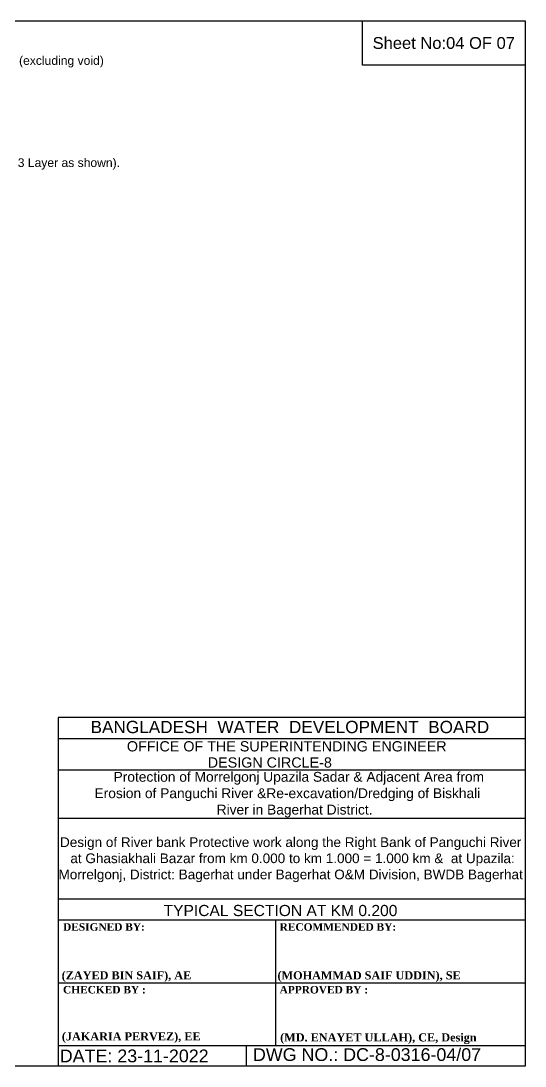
# Model space of a CAD drawing. Header units: inches. Extents: x 64995 to 402236, y -100918 to 204355.
# Drawn here: x 136671 to 140082, y -83759 to -76688 of the extents above; entities that cross this region are included whole.
import ezdxf
from ezdxf.enums import TextEntityAlignment as Align

# ---------------------------------------------------------------- set-up
doc = ezdxf.new("R2010")
doc.units = ezdxf.units.IN
doc.header["$LTSCALE"] = 7
doc.header["$MEASUREMENT"] = 0
doc.layers.add('Cross Section Labels', color=7, linetype='Continuous', lineweight=9)
doc.layers.add('LINE', color=7, linetype='Continuous')
doc.styles.add('Kazi_T_H', font='timesbd.ttf')
doc.styles.get("Standard").update_dxf_attribs({"font": 'arial.ttf'})

msp = doc.modelspace()

# ---------------------------------------------------------------- linework, layer by layer
for points in [[(130081.98872, -76688.12256), (140081.98872, -76688.12256), (140081.98872, -83759.12256), (130081.98872, -83759.12256)], [(138981.98872, -76688.12256), (140081.98872, -76688.12256), (140081.98872, -76988.12256), (138981.98872, -76988.12256)]]:
    msp.add_lwpolyline(points, close=True)
at = {"layer": 'Cross Section Labels'}
for p in [(140081.98872, -81400.31548), (136923.42611, -83759.12256)]:
    msp.add_line(p, (140081.98872, -83759.12256), dxfattribs=at)
at = {"layer": 'LINE', "color": 0, "linetype": 'ByBlock', "lineweight": -3, "ltscale": 0.5}
for p, q in [((140081.98872, -81400.31548), (136923.42611, -81400.31548)), ((136923.42611, -81400.31548), (136923.42611, -83759.12256)), ((140081.98872, -81544.89326), (136923.42611, -81544.89326)), ((140081.98872, -81756.69388), (136923.42611, -81756.69388)), ((140081.98872, -82083.11024), (136923.42611, -82083.11024)), ((140081.98872, -82628.73462), (136923.42611, -82628.73462)), ((140081.98872, -82771.90819), (136923.42611, -82771.90819)), ((138395.85791, -83620.81278), (138395.85791, -82771.90819)), ((136923.42611, -83196.36048), (140081.98872, -83196.36048)), ((136923.42611, -83620.81278), (140081.98872, -83620.81278)), ((138196.43534, -83759.12256), (138196.43534, -83620.81278))]:
    msp.add_line(p, q, dxfattribs=at)

# ---------------------------------------------------------------- texts
at = {"insert": (139531.98872, -76838.12256), "char_height": 80, "attachment_point": 5}
msp.add_mtext('Sheet No:04 OF 07', dxfattribs=at)
at = {"color": 0, "linetype": 'Continuous', "lineweight": -3, "ltscale": 0.5, "char_height": 58.6325814, "attachment_point": 1}
for s, insert, width in [(' Assorted 2 Layers (minimum) C.C Blocks (including block at Key) @ 24.0 m³/m (excluding void) to be Placed / dumped at or below Working LWL as shown. \\P{\\C256;450 x 450 x 450-------- - 60 % by volume^J350 x 350 x 350-------- - 40 % by volume}', (133749.11699, -76926.82666), 3473.7105539), ('200 Kg Sand Filled Geo-bag to be dumped @ 30.0 m³/m ({\\C7;minimum} 3 Layer as shown).', (134190.49266, -77617.76059), 3325.0731678)]:
    msp.add_mtext(s, dxfattribs=dict(at, insert=insert, width=width))
at = {"insert": (138496.18304, -82363.21462), "char_height": 65.45705185, "width": 3174.3258422, "attachment_point": 5}
msp.add_mtext('Design of River bank Protective work along the Right Bank of Panguchi River^J at Ghasiakhali Bazar from km 0.000 to km 1.000 = 1.000 km &  at Upazila: Morrelgonj, District: Bagerhat under Bagerhat O&M Division, BWDB Bagerhat', dxfattribs=at)
at = {"layer": 'LINE', "color": 0, "linetype": 'ByBlock', "lineweight": -3, "ltscale": 0.5}
for s, height, p in [('BANGLADESH  WATER  DEVELOPMENT  BOARD', 83.1249314, (138491.01033, -81506.58106)), ('OFFICE OF THE SUPERINTENDING ENGINEER', 69.3315533, (138469.60951, -81630.32141)), ('DESIGN CIRCLE-8', 69.3315533, (138355.24269, -81739.83602))]:
    msp.add_text(s, height=height, dxfattribs=at).set_placement(p, align=Align.CENTER)
at = {"layer": 'LINE', "lineweight": 50, "ltscale": 0.5}
msp.add_text('TYPICAL SECTION AT KM 0.200', height=75.4629151, dxfattribs=at).set_placement((138427.39242, -82744.25234), align=Align.CENTER)
at = {"layer": 'LINE', "color": 0, "linetype": 'ByBlock', "lineweight": -3, "ltscale": 0.5, "style": 'Kazi_T_H'}
for s, p in [('DESIGNED BY:', (136956.25531, -82843.21617)), ('RECOMMENDED BY:', (138421.32504, -82843.21617)), ('CHECKED BY :', (136956.25531, -83267.66847)), ('APPROVED BY :', (138421.32504, -83267.66847))]:
    msp.add_text(s, height=50.9342757, dxfattribs=at).set_placement(p)
at = {"layer": 'LINE', "lineweight": 50, "ltscale": 0.5, "style": 'Kazi_T_H'}
for s, p in [('(ZAYED BIN SAIF), AE', (136946.8673, -83172.29671)), ('(MOHAMMAD SAIF UDDIN), SE ', (138407.1427, -83172.59777)), ('(JAKARIA PERVEZ), EE', (136948.15127, -83585.38147)), ('(MD. ENAYET ULLAH), CE, Design ', (138424.96172, -83592.19621))]:
    msp.add_text(s, height=54.7025052, dxfattribs=at).set_placement(p)
at = {"layer": 'LINE', "color": 0, "linetype": 'ByBlock', "lineweight": -3, "ltscale": 0.5}
for s, p in [('DATE: 23-11-2022', (136934.41565, -83733.44254)), ('DWG NO.: DC-8-0316-04/07', (138241.00963, -83724.54511))]:
    msp.add_text(s, height=86.4436102, dxfattribs=at).set_placement(p)
at = {"layer": 'LINE', "color": 0, "linetype": 'ByBlock', "lineweight": -3, "ltscale": 0.5, "insert": (136833.2774, -81768.8478), "char_height": 66.5582911, "width": 3423.3366579, "attachment_point": 1}
msp.add_mtext('                  {\\C7;Protection of Morrelgonj Upazila Sadar & Adjacent Area from \\P             Erosion of Panguchi River &Re-excavation/Dredging of Biskhali\\P                                             River in Bagerhat District.}', dxfattribs=at)

doc.saveas('drawing.dxf')
